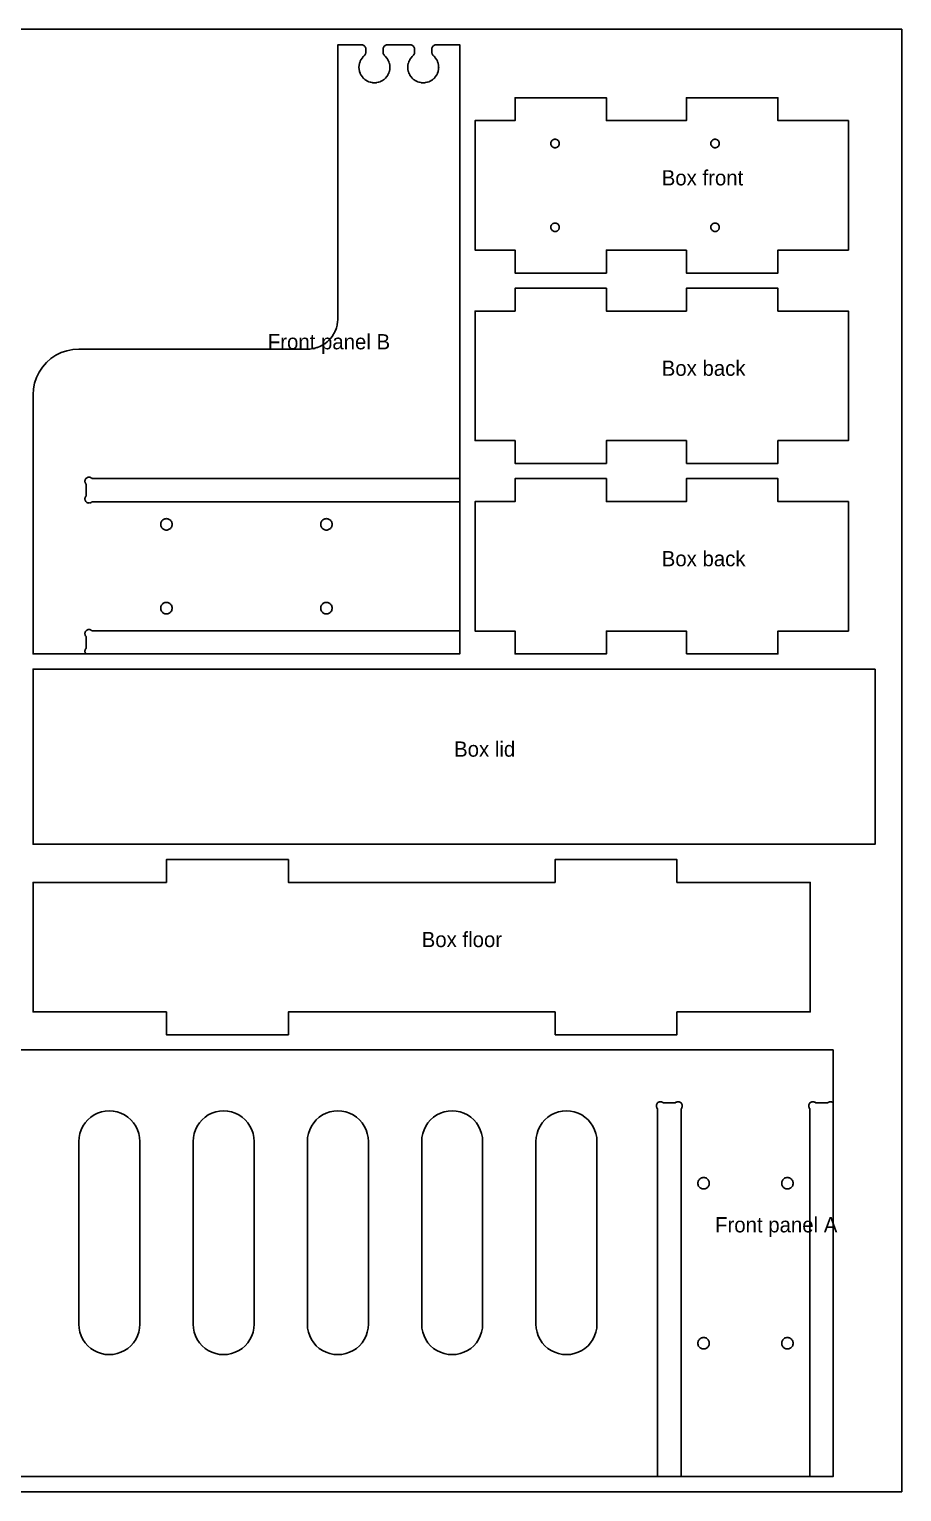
# Model space of a CAD drawing. Header units: inches. Extents: x 0 to 48, y 0 to 48.
# Drawn here: x 19.37 to 48, y 0 to 48 of the extents above; entities that cross this region are included whole.
import ezdxf

# ---------------------------------------------------------------- set-up
doc = ezdxf.new("R2010")
doc.units = ezdxf.units.IN
doc.header["$MEASUREMENT"] = 0
for name, color, linetype in [('CUT_INSIDE', 5, 'Continuous'), ('CUT_OUTSIDE', 1, 'Continuous'), ('LABEL', 3, 'Continuous'), ('POCKET_0.375', 4, 'Continuous'), ('POCKET_0.500', 4, 'Continuous'), ('SHEET', 8, 'Continuous')]:
    doc.layers.add(name, color=color, linetype=linetype)

msp = doc.modelspace()

# ---------------------------------------------------------------- linework, layer by layer
at = {"layer": 'CUT_INSIDE'}
for points in [[(36.643, 44.389), (36.661, 44.385), (36.679, 44.379), (36.695, 44.371), (36.71, 44.361), (36.724, 44.349), (36.736, 44.335), (36.746, 44.32), (36.754, 44.304), (36.76, 44.286), (36.764, 44.268), (36.765, 44.25), (36.764, 44.232), (36.76, 44.214), (36.754, 44.196), (36.746, 44.18), (36.736, 44.165), (36.724, 44.151), (36.71, 44.139), (36.695, 44.129), (36.679, 44.121), (36.661, 44.115), (36.643, 44.111), (36.625, 44.11), (36.607, 44.111), (36.589, 44.115), (36.571, 44.121), (36.555, 44.129), (36.54, 44.139), (36.526, 44.151), (36.514, 44.165), (36.504, 44.18), (36.496, 44.196), (36.49, 44.214), (36.486, 44.232), (36.485, 44.25), (36.486, 44.268), (36.49, 44.286), (36.496, 44.304), (36.504, 44.32), (36.514, 44.335), (36.526, 44.349), (36.54, 44.361), (36.555, 44.371), (36.571, 44.379), (36.589, 44.385), (36.607, 44.389), (36.625, 44.39)], [(41.893, 44.389), (41.911, 44.385), (41.929, 44.379), (41.945, 44.371), (41.96, 44.361), (41.974, 44.349), (41.986, 44.335), (41.996, 44.32), (42.004, 44.304), (42.01, 44.286), (42.014, 44.268), (42.015, 44.25), (42.014, 44.232), (42.01, 44.214), (42.004, 44.196), (41.996, 44.18), (41.986, 44.165), (41.974, 44.151), (41.96, 44.139), (41.945, 44.129), (41.929, 44.121), (41.911, 44.115), (41.893, 44.111), (41.875, 44.11), (41.857, 44.111), (41.839, 44.115), (41.821, 44.121), (41.805, 44.129), (41.79, 44.139), (41.776, 44.151), (41.764, 44.165), (41.754, 44.18), (41.746, 44.196), (41.74, 44.214), (41.736, 44.232), (41.735, 44.25), (41.736, 44.268), (41.74, 44.286), (41.746, 44.304), (41.754, 44.32), (41.764, 44.335), (41.776, 44.349), (41.79, 44.361), (41.805, 44.371), (41.821, 44.379), (41.839, 44.385), (41.857, 44.389), (41.875, 44.39)], [(36.643, 41.639), (36.661, 41.635), (36.679, 41.629), (36.695, 41.621), (36.71, 41.611), (36.724, 41.599), (36.736, 41.585), (36.746, 41.57), (36.754, 41.554), (36.76, 41.536), (36.764, 41.518), (36.765, 41.5), (36.764, 41.482), (36.76, 41.464), (36.754, 41.446), (36.746, 41.43), (36.736, 41.415), (36.724, 41.401), (36.71, 41.389), (36.695, 41.379), (36.679, 41.371), (36.661, 41.365), (36.643, 41.361), (36.625, 41.36), (36.607, 41.361), (36.589, 41.365), (36.571, 41.371), (36.555, 41.379), (36.54, 41.389), (36.526, 41.401), (36.514, 41.415), (36.504, 41.43), (36.496, 41.446), (36.49, 41.464), (36.486, 41.482), (36.485, 41.5), (36.486, 41.518), (36.49, 41.536), (36.496, 41.554), (36.504, 41.57), (36.514, 41.585), (36.526, 41.599), (36.54, 41.611), (36.555, 41.621), (36.571, 41.629), (36.589, 41.635), (36.607, 41.639), (36.625, 41.64)], [(41.893, 41.639), (41.911, 41.635), (41.929, 41.629), (41.945, 41.621), (41.96, 41.611), (41.974, 41.599), (41.986, 41.585), (41.996, 41.57), (42.004, 41.554), (42.01, 41.536), (42.014, 41.518), (42.015, 41.5), (42.014, 41.482), (42.01, 41.464), (42.004, 41.446), (41.996, 41.43), (41.986, 41.415), (41.974, 41.401), (41.96, 41.389), (41.945, 41.379), (41.929, 41.371), (41.911, 41.365), (41.893, 41.361), (41.875, 41.36), (41.857, 41.361), (41.839, 41.365), (41.821, 41.371), (41.805, 41.379), (41.79, 41.389), (41.776, 41.401), (41.764, 41.415), (41.754, 41.43), (41.746, 41.446), (41.74, 41.464), (41.736, 41.482), (41.735, 41.5), (41.736, 41.518), (41.74, 41.536), (41.746, 41.554), (41.754, 41.57), (41.764, 41.585), (41.776, 41.599), (41.79, 41.611), (41.805, 41.621), (41.821, 41.629), (41.839, 41.635), (41.857, 41.639), (41.875, 41.64)], [(22.966, 5.241), (22.924, 5.117), (22.866, 5), (22.793, 4.891), (22.707, 4.793), (22.608, 4.707), (22.5, 4.634), (22.382, 4.576), (22.258, 4.534), (22.13, 4.509), (22, 4.5), (21.869, 4.509), (21.741, 4.534), (21.617, 4.576), (21.5, 4.634), (21.391, 4.707), (21.293, 4.793), (21.206, 4.891), (21.134, 5), (21.076, 5.117), (21.034, 5.241), (21.008, 5.369), (21, 5.5), (21, 11.5), (21.008, 11.631), (21.034, 11.759), (21.076, 11.883), (21.134, 12), (21.206, 12.109), (21.293, 12.207), (21.391, 12.293), (21.5, 12.366), (21.617, 12.424), (21.741, 12.466), (21.869, 12.491), (22, 12.5), (22.13, 12.491), (22.258, 12.466), (22.382, 12.424), (22.5, 12.366), (22.608, 12.293), (22.707, 12.207), (22.793, 12.109), (22.866, 12), (22.924, 11.883), (22.966, 11.759), (22.991, 11.631), (23, 11.5), (23, 5.5), (22.991, 5.369)], [(26.716, 5.241), (26.674, 5.117), (26.616, 5), (26.543, 4.891), (26.457, 4.793), (26.358, 4.707), (26.25, 4.634), (26.132, 4.576), (26.008, 4.534), (25.88, 4.509), (25.75, 4.5), (25.619, 4.509), (25.491, 4.534), (25.367, 4.576), (25.25, 4.634), (25.141, 4.707), (25.043, 4.793), (24.956, 4.891), (24.884, 5), (24.826, 5.117), (24.784, 5.241), (24.758, 5.369), (24.75, 5.5), (24.75, 11.5), (24.758, 11.631), (24.784, 11.759), (24.826, 11.883), (24.884, 12), (24.956, 12.109), (25.043, 12.207), (25.141, 12.293), (25.25, 12.366), (25.367, 12.424), (25.491, 12.466), (25.619, 12.491), (25.75, 12.5), (25.88, 12.491), (26.008, 12.466), (26.132, 12.424), (26.25, 12.366), (26.358, 12.293), (26.457, 12.207), (26.543, 12.109), (26.616, 12), (26.674, 11.883), (26.716, 11.759), (26.741, 11.631), (26.75, 11.5), (26.75, 5.5), (26.741, 5.369)], [(30.466, 5.241), (30.424, 5.117), (30.366, 5), (30.293, 4.891), (30.207, 4.793), (30.108, 4.707), (30, 4.634), (29.882, 4.576), (29.758, 4.534), (29.63, 4.509), (29.5, 4.5), (29.369, 4.509), (29.241, 4.534), (29.117, 4.576), (29, 4.634), (28.891, 4.707), (28.793, 4.793), (28.706, 4.891), (28.634, 5), (28.576, 5.117), (28.534, 5.241), (28.508, 5.369), (28.5, 5.5), (28.5, 11.5), (28.508, 11.631), (28.534, 11.759), (28.576, 11.883), (28.634, 12), (28.706, 12.109), (28.793, 12.207), (28.891, 12.293), (29, 12.366), (29.117, 12.424), (29.241, 12.466), (29.369, 12.491), (29.5, 12.5), (29.63, 12.491), (29.758, 12.466), (29.882, 12.424), (30, 12.366), (30.108, 12.293), (30.207, 12.207), (30.293, 12.109), (30.366, 12), (30.424, 11.883), (30.466, 11.759), (30.491, 11.631), (30.5, 11.5), (30.5, 5.5), (30.491, 5.369)], [(34.216, 5.241), (34.174, 5.117), (34.116, 5), (34.043, 4.891), (33.957, 4.793), (33.858, 4.707), (33.75, 4.634), (33.632, 4.576), (33.508, 4.534), (33.38, 4.509), (33.25, 4.5), (33.119, 4.509), (32.991, 4.534), (32.867, 4.576), (32.75, 4.634), (32.641, 4.707), (32.543, 4.793), (32.456, 4.891), (32.384, 5), (32.326, 5.117), (32.284, 5.241), (32.258, 5.369), (32.25, 5.5), (32.25, 11.5), (32.258, 11.631), (32.284, 11.759), (32.326, 11.883), (32.384, 12), (32.456, 12.109), (32.543, 12.207), (32.641, 12.293), (32.75, 12.366), (32.867, 12.424), (32.991, 12.466), (33.119, 12.491), (33.25, 12.5), (33.38, 12.491), (33.508, 12.466), (33.632, 12.424), (33.75, 12.366), (33.858, 12.293), (33.957, 12.207), (34.043, 12.109), (34.116, 12), (34.174, 11.883), (34.216, 11.759), (34.241, 11.631), (34.25, 11.5), (34.25, 5.5), (34.241, 5.369)], [(37.966, 5.241), (37.924, 5.117), (37.866, 5), (37.793, 4.891), (37.707, 4.793), (37.608, 4.707), (37.5, 4.634), (37.382, 4.576), (37.258, 4.534), (37.13, 4.509), (37, 4.5), (36.869, 4.509), (36.741, 4.534), (36.617, 4.576), (36.5, 4.634), (36.391, 4.707), (36.293, 4.793), (36.206, 4.891), (36.134, 5), (36.076, 5.117), (36.034, 5.241), (36.008, 5.369), (36, 5.5), (36, 11.5), (36.008, 11.631), (36.034, 11.759), (36.076, 11.883), (36.134, 12), (36.206, 12.109), (36.293, 12.207), (36.391, 12.293), (36.5, 12.366), (36.617, 12.424), (36.741, 12.466), (36.869, 12.491), (37, 12.5), (37.13, 12.491), (37.258, 12.466), (37.382, 12.424), (37.5, 12.366), (37.608, 12.293), (37.707, 12.207), (37.793, 12.109), (37.866, 12), (37.924, 11.883), (37.966, 11.759), (37.991, 11.631), (38, 11.5), (38, 5.5), (37.991, 5.369)]]:
    msp.add_lwpolyline(points, close=True, dxfattribs=at)
at = {"layer": 'CUT_OUTSIDE'}
for points in [[(29.491, 38.369), (29.49, 38.362), (29.49, 38.383), (29.482, 38.321), (29.476, 38.289), (29.45, 38.195), (29.44, 38.164), (29.402, 38.073), (29.388, 38.044), (29.339, 37.959), (29.321, 37.932), (29.261, 37.854), (29.239, 37.83), (29.17, 37.761), (29.146, 37.739), (29.068, 37.679), (29.041, 37.661), (28.956, 37.612), (28.927, 37.598), (28.836, 37.56), (28.805, 37.55), (28.711, 37.524), (28.679, 37.518), (28.582, 37.505), (28.524, 37.502), (28.475, 37.5), (21, 37.5), (20.804, 37.487), (20.612, 37.449), (20.426, 37.386), (20.25, 37.299), (20.087, 37.19), (19.939, 37.061), (19.81, 36.913), (19.701, 36.75), (19.614, 36.574), (19.551, 36.388), (19.513, 36.196), (19.5, 36), (19.5, 33.5), (19.5, 27.5), (33.5, 27.5), (33.5, 47.492), (33.495, 47.492), (33.495, 47.492), (32.73, 47.492), (32.711, 47.491), (32.692, 47.487), (32.674, 47.481), (32.657, 47.472), (32.641, 47.462), (32.626, 47.449), (32.613, 47.434), (32.603, 47.418), (32.594, 47.401), (32.588, 47.383), (32.584, 47.364), (32.583, 47.345), (32.583, 47.247), (32.583, 47.238), (32.584, 47.234), (32.586, 47.216), (32.59, 47.199), (32.596, 47.182), (32.605, 47.166), (32.615, 47.151), (32.627, 47.138), (32.631, 47.135), (32.637, 47.129), (32.653, 47.115), (32.653, 47.115), (32.655, 47.113), (32.655, 47.113), (32.655, 47.112), (32.656, 47.112), (32.657, 47.111), (32.657, 47.111), (32.661, 47.107), (32.661, 47.107), (32.662, 47.106), (32.662, 47.105), (32.663, 47.105), (32.663, 47.105), (32.665, 47.103), (32.665, 47.103), (32.697, 47.066), (32.698, 47.066), (32.699, 47.064), (32.699, 47.064), (32.7, 47.063), (32.7, 47.063), (32.701, 47.061), (32.701, 47.061), (32.704, 47.057), (32.704, 47.057), (32.706, 47.055), (32.706, 47.055), (32.706, 47.054), (32.706, 47.054), (32.708, 47.052), (32.708, 47.052), (32.735, 47.011), (32.735, 47.011), (32.737, 47.009), (32.737, 47.009), (32.737, 47.008), (32.737, 47.008), (32.739, 47.006), (32.739, 47.006), (32.741, 47.002), (32.741, 47.002), (32.742, 47), (32.742, 47), (32.742, 46.999), (32.742, 46.999), (32.744, 46.996), (32.744, 46.996), (32.766, 46.952), (32.766, 46.952), (32.767, 46.95), (32.767, 46.95), (32.767, 46.949), (32.767, 46.949), (32.768, 46.946), (32.768, 46.946), (32.77, 46.942), (32.77, 46.942), (32.771, 46.94), (32.771, 46.94), (32.771, 46.939), (32.771, 46.939), (32.772, 46.936), (32.772, 46.936), (32.788, 46.89), (32.788, 46.889), (32.789, 46.887), (32.789, 46.887), (32.789, 46.886), (32.789, 46.886), (32.79, 46.884), (32.79, 46.883), (32.791, 46.879), (32.791, 46.879), (32.792, 46.877), (32.792, 46.877), (32.792, 46.876), (32.792, 46.876), (32.792, 46.873), (32.792, 46.873), (32.802, 46.825), (32.802, 46.825), (32.802, 46.822), (32.803, 46.822), (32.803, 46.821), (32.803, 46.821), (32.803, 46.819), (32.803, 46.818), (32.804, 46.814), (32.804, 46.814), (32.804, 46.811), (32.804, 46.811), (32.804, 46.811), (32.804, 46.81), (32.804, 46.808), (32.804, 46.808), (32.807, 46.758), (32.807, 46.758), (32.808, 46.756), (32.808, 46.756), (32.808, 46.755), (32.808, 46.755), (32.808, 46.752), (32.808, 46.752), (32.808, 46.748), (32.808, 46.748), (32.808, 46.745), (32.808, 46.745), (32.808, 46.744), (32.808, 46.744), (32.807, 46.742), (32.807, 46.742), (32.804, 46.692), (32.804, 46.692), (32.804, 46.69), (32.804, 46.689), (32.804, 46.689), (32.804, 46.689), (32.804, 46.686), (32.804, 46.686), (32.803, 46.682), (32.803, 46.681), (32.803, 46.679), (32.803, 46.679), (32.803, 46.678), (32.802, 46.678), (32.802, 46.675), (32.802, 46.675), (32.792, 46.627), (32.792, 46.627), (32.792, 46.624), (32.792, 46.624), (32.792, 46.623), (32.792, 46.623), (32.791, 46.621), (32.791, 46.621), (32.79, 46.617), (32.79, 46.616), (32.789, 46.614), (32.789, 46.614), (32.789, 46.613), (32.789, 46.613), (32.788, 46.611), (32.788, 46.61), (32.772, 46.564), (32.772, 46.564), (32.771, 46.561), (32.771, 46.561), (32.771, 46.56), (32.771, 46.56), (32.77, 46.558), (32.77, 46.558), (32.768, 46.554), (32.768, 46.554), (32.767, 46.551), (32.767, 46.551), (32.767, 46.55), (32.767, 46.55), (32.766, 46.548), (32.766, 46.548), (32.744, 46.504), (32.744, 46.504), (32.742, 46.501), (32.742, 46.501), (32.742, 46.5), (32.742, 46.5), (32.741, 46.498), (32.741, 46.498), (32.739, 46.494), (32.739, 46.494), (32.737, 46.492), (32.737, 46.492), (32.737, 46.491), (32.737, 46.491), (32.735, 46.489), (32.735, 46.489), (32.708, 46.448), (32.708, 46.448), (32.706, 46.446), (32.706, 46.446), (32.706, 46.445), (32.706, 46.445), (32.704, 46.443), (32.704, 46.443), (32.701, 46.439), (32.701, 46.439), (32.7, 46.437), (32.7, 46.437), (32.699, 46.436), (32.699, 46.436), (32.698, 46.434), (32.697, 46.434), (32.665, 46.397), (32.665, 46.397), (32.663, 46.395), (32.663, 46.395), (32.662, 46.395), (32.662, 46.394), (32.661, 46.393), (32.661, 46.393), (32.657, 46.389), (32.657, 46.389), (32.656, 46.388), (32.655, 46.388), (32.655, 46.387), (32.655, 46.387), (32.653, 46.385), (32.653, 46.385), (32.616, 46.353), (32.616, 46.352), (32.614, 46.351), (32.614, 46.351), (32.613, 46.35), (32.613, 46.35), (32.611, 46.349), (32.611, 46.349), (32.607, 46.346), (32.607, 46.346), (32.605, 46.344), (32.605, 46.344), (32.604, 46.344), (32.604, 46.344), (32.602, 46.342), (32.602, 46.342), (32.561, 46.315), (32.561, 46.315), (32.559, 46.313), (32.559, 46.313), (32.558, 46.313), (32.558, 46.313), (32.556, 46.311), (32.556, 46.311), (32.552, 46.309), (32.552, 46.309), (32.55, 46.308), (32.55, 46.308), (32.549, 46.308), (32.549, 46.308), (32.546, 46.306), (32.546, 46.306), (32.502, 46.284), (32.502, 46.284), (32.5, 46.283), (32.5, 46.283), (32.499, 46.283), (32.499, 46.283), (32.496, 46.282), (32.496, 46.282), (32.492, 46.28), (32.492, 46.28), (32.49, 46.279), (32.49, 46.279), (32.489, 46.279), (32.489, 46.279), (32.486, 46.278), (32.486, 46.278), (32.44, 46.262), (32.439, 46.262), (32.437, 46.261), (32.437, 46.261), (32.436, 46.261), (32.436, 46.261), (32.434, 46.26), (32.433, 46.26), (32.429, 46.259), (32.429, 46.259), (32.427, 46.258), (32.427, 46.258), (32.426, 46.258), (32.426, 46.258), (32.423, 46.258), (32.423, 46.258), (32.375, 46.248), (32.375, 46.248), (32.372, 46.248), (32.372, 46.247), (32.371, 46.247), (32.371, 46.247), (32.369, 46.247), (32.368, 46.247), (32.364, 46.246), (32.364, 46.246), (32.361, 46.246), (32.361, 46.246), (32.361, 46.246), (32.36, 46.246), (32.358, 46.246), (32.358, 46.246), (32.308, 46.243), (32.308, 46.243), (32.306, 46.242), (32.306, 46.242), (32.305, 46.242), (32.305, 46.242), (32.302, 46.242), (32.302, 46.242), (32.298, 46.242), (32.298, 46.242), (32.295, 46.242), (32.295, 46.242), (32.294, 46.242), (32.294, 46.242), (32.292, 46.243), (32.292, 46.243), (32.242, 46.246), (32.242, 46.246), (32.24, 46.246), (32.239, 46.246), (32.239, 46.246), (32.239, 46.246), (32.236, 46.246), (32.236, 46.246), (32.232, 46.247), (32.231, 46.247), (32.229, 46.247), (32.229, 46.247), (32.228, 46.247), (32.228, 46.248), (32.225, 46.248), (32.225, 46.248), (32.177, 46.258), (32.177, 46.258), (32.174, 46.258), (32.174, 46.258), (32.173, 46.258), (32.173, 46.258), (32.171, 46.259), (32.171, 46.259), (32.167, 46.26), (32.166, 46.26), (32.164, 46.261), (32.164, 46.261), (32.163, 46.261), (32.163, 46.261), (32.161, 46.262), (32.16, 46.262), (32.114, 46.278), (32.114, 46.278), (32.111, 46.279), (32.111, 46.279), (32.11, 46.279), (32.11, 46.279), (32.108, 46.28), (32.108, 46.28), (32.104, 46.282), (32.104, 46.282), (32.101, 46.283), (32.101, 46.283), (32.1, 46.283), (32.1, 46.283), (32.098, 46.284), (32.098, 46.284), (32.054, 46.306), (32.054, 46.306), (32.051, 46.308), (32.051, 46.308), (32.05, 46.308), (32.05, 46.308), (32.048, 46.309), (32.048, 46.309), (32.044, 46.311), (32.044, 46.311), (32.042, 46.313), (32.042, 46.313), (32.041, 46.313), (32.041, 46.313), (32.039, 46.315), (32.039, 46.315), (31.998, 46.342), (31.998, 46.342), (31.996, 46.344), (31.996, 46.344), (31.995, 46.344), (31.995, 46.344), (31.993, 46.346), (31.993, 46.346), (31.989, 46.349), (31.989, 46.349), (31.987, 46.35), (31.987, 46.35), (31.986, 46.351), (31.986, 46.351), (31.984, 46.352), (31.984, 46.353), (31.947, 46.385), (31.947, 46.385), (31.945, 46.387), (31.945, 46.387), (31.945, 46.388), (31.944, 46.388), (31.943, 46.389), (31.943, 46.389), (31.939, 46.393), (31.939, 46.393), (31.938, 46.394), (31.938, 46.395), (31.937, 46.395), (31.937, 46.395), (31.935, 46.397), (31.935, 46.397), (31.903, 46.434), (31.902, 46.434), (31.901, 46.436), (31.901, 46.436), (31.9, 46.437), (31.9, 46.437), (31.899, 46.439), (31.899, 46.439), (31.896, 46.443), (31.896, 46.443), (31.894, 46.445), (31.894, 46.445), (31.894, 46.446), (31.894, 46.446), (31.892, 46.448), (31.892, 46.448), (31.865, 46.489), (31.865, 46.489), (31.863, 46.491), (31.863, 46.491), (31.863, 46.492), (31.863, 46.492), (31.861, 46.494), (31.861, 46.494), (31.859, 46.498), (31.859, 46.498), (31.858, 46.5), (31.858, 46.5), (31.858, 46.501), (31.858, 46.501), (31.856, 46.504), (31.856, 46.504), (31.834, 46.548), (31.834, 46.548), (31.833, 46.55), (31.833, 46.55), (31.833, 46.551), (31.833, 46.551), (31.832, 46.554), (31.832, 46.554), (31.83, 46.558), (31.83, 46.558), (31.829, 46.56), (31.829, 46.56), (31.829, 46.561), (31.829, 46.561), (31.828, 46.564), (31.828, 46.564), (31.812, 46.61), (31.812, 46.611), (31.811, 46.613), (31.811, 46.613), (31.811, 46.614), (31.811, 46.614), (31.81, 46.616), (31.81, 46.617), (31.809, 46.621), (31.809, 46.621), (31.808, 46.623), (31.808, 46.623), (31.808, 46.624), (31.808, 46.624), (31.808, 46.627), (31.808, 46.627), (31.798, 46.675), (31.798, 46.675), (31.798, 46.678), (31.797, 46.678), (31.797, 46.679), (31.797, 46.679), (31.797, 46.681), (31.797, 46.682), (31.796, 46.686), (31.796, 46.686), (31.796, 46.689), (31.796, 46.689), (31.796, 46.689), (31.796, 46.69), (31.796, 46.692), (31.796, 46.692), (31.793, 46.742), (31.793, 46.742), (31.792, 46.744), (31.792, 46.744), (31.792, 46.745), (31.792, 46.745), (31.792, 46.748), (31.792, 46.748), (31.792, 46.752), (31.792, 46.752), (31.792, 46.755), (31.792, 46.755), (31.792, 46.756), (31.792, 46.756), (31.793, 46.758), (31.793, 46.758), (31.796, 46.808), (31.796, 46.808), (31.796, 46.81), (31.796, 46.811), (31.796, 46.811), (31.796, 46.811), (31.796, 46.814), (31.796, 46.814), (31.797, 46.818), (31.797, 46.819), (31.797, 46.821), (31.797, 46.821), (31.797, 46.822), (31.798, 46.822), (31.798, 46.825), (31.798, 46.825), (31.808, 46.873), (31.808, 46.873), (31.808, 46.876), (31.808, 46.876), (31.808, 46.877), (31.808, 46.877), (31.809, 46.879), (31.809, 46.879), (31.81, 46.883), (31.81, 46.884), (31.811, 46.886), (31.811, 46.886), (31.811, 46.887), (31.811, 46.887), (31.812, 46.889), (31.812, 46.89), (31.828, 46.936), (31.828, 46.936), (31.829, 46.939), (31.829, 46.939), (31.829, 46.94), (31.829, 46.94), (31.83, 46.942), (31.83, 46.942), (31.832, 46.946), (31.832, 46.946), (31.833, 46.949), (31.833, 46.949), (31.833, 46.95), (31.833, 46.95), (31.834, 46.952), (31.834, 46.952), (31.856, 46.996), (31.856, 46.996), (31.858, 46.999), (31.858, 46.999), (31.858, 47), (31.858, 47), (31.859, 47.002), (31.859, 47.002), (31.861, 47.006), (31.861, 47.006), (31.863, 47.008), (31.863, 47.008), (31.863, 47.009), (31.863, 47.009), (31.865, 47.011), (31.865, 47.011), (31.892, 47.052), (31.892, 47.052), (31.894, 47.054), (31.894, 47.054), (31.894, 47.055), (31.894, 47.055), (31.896, 47.057), (31.896, 47.057), (31.899, 47.061), (31.899, 47.061), (31.9, 47.063), (31.9, 47.063), (31.901, 47.064), (31.901, 47.064), (31.902, 47.066), (31.903, 47.066), (31.935, 47.103), (31.935, 47.103), (31.937, 47.105), (31.937, 47.105), (31.938, 47.105), (31.938, 47.106), (31.939, 47.107), (31.939, 47.107), (31.943, 47.111), (31.943, 47.111), (31.944, 47.112), (31.945, 47.112), (31.945, 47.113), (31.945, 47.113), (31.947, 47.115), (31.947, 47.115), (31.964, 47.13), (31.97, 47.136), (31.973, 47.138), (31.985, 47.152), (31.995, 47.166), (32.004, 47.182), (32.01, 47.199), (32.014, 47.216), (32.016, 47.234), (32.017, 47.238), (32.017, 47.248), (32.017, 47.345), (32.016, 47.364), (32.012, 47.383), (32.006, 47.401), (31.997, 47.418), (31.987, 47.434), (31.974, 47.449), (31.959, 47.462), (31.943, 47.472), (31.926, 47.481), (31.908, 47.487), (31.889, 47.491), (31.87, 47.492), (31.13, 47.492), (31.111, 47.491), (31.092, 47.487), (31.074, 47.481), (31.057, 47.472), (31.041, 47.462), (31.026, 47.449), (31.013, 47.434), (31.003, 47.418), (30.994, 47.401), (30.988, 47.383), (30.984, 47.364), (30.983, 47.345), (30.983, 47.247), (30.983, 47.238), (30.984, 47.234), (30.986, 47.216), (30.99, 47.199), (30.996, 47.182), (31.005, 47.166), (31.015, 47.151), (31.027, 47.138), (31.031, 47.135), (31.037, 47.129), (31.053, 47.115), (31.053, 47.115), (31.055, 47.113), (31.055, 47.113), (31.055, 47.112), (31.056, 47.112), (31.057, 47.111), (31.057, 47.111), (31.061, 47.107), (31.061, 47.107), (31.062, 47.106), (31.062, 47.105), (31.063, 47.105), (31.063, 47.105), (31.065, 47.103), (31.065, 47.103), (31.097, 47.066), (31.098, 47.066), (31.099, 47.064), (31.099, 47.064), (31.1, 47.063), (31.1, 47.063), (31.101, 47.061), (31.101, 47.061), (31.104, 47.057), (31.104, 47.057), (31.106, 47.055), (31.106, 47.055), (31.106, 47.054), (31.106, 47.054), (31.108, 47.052), (31.108, 47.052), (31.135, 47.011), (31.135, 47.011), (31.137, 47.009), (31.137, 47.009), (31.137, 47.008), (31.137, 47.008), (31.139, 47.006), (31.139, 47.006), (31.141, 47.002), (31.141, 47.002), (31.142, 47), (31.142, 47), (31.142, 46.999), (31.142, 46.999), (31.144, 46.996), (31.144, 46.996), (31.166, 46.952), (31.166, 46.952), (31.167, 46.95), (31.167, 46.95), (31.167, 46.949), (31.167, 46.949), (31.168, 46.946), (31.168, 46.946), (31.17, 46.942), (31.17, 46.942), (31.171, 46.94), (31.171, 46.94), (31.171, 46.939), (31.171, 46.939), (31.172, 46.936), (31.172, 46.936), (31.188, 46.89), (31.188, 46.889), (31.189, 46.887), (31.189, 46.887), (31.189, 46.886), (31.189, 46.886), (31.19, 46.884), (31.19, 46.883), (31.191, 46.879), (31.191, 46.879), (31.192, 46.877), (31.192, 46.877), (31.192, 46.876), (31.192, 46.876), (31.192, 46.873), (31.192, 46.873), (31.202, 46.825), (31.202, 46.825), (31.202, 46.822), (31.203, 46.822), (31.203, 46.821), (31.203, 46.821), (31.203, 46.819), (31.203, 46.818), (31.204, 46.814), (31.204, 46.814), (31.204, 46.811), (31.204, 46.811), (31.204, 46.811), (31.204, 46.81), (31.204, 46.808), (31.204, 46.808), (31.207, 46.758), (31.207, 46.758), (31.208, 46.756), (31.208, 46.756), (31.208, 46.755), (31.208, 46.755), (31.208, 46.752), (31.208, 46.752), (31.208, 46.748), (31.208, 46.748), (31.208, 46.745), (31.208, 46.745), (31.208, 46.744), (31.208, 46.744), (31.207, 46.742), (31.207, 46.742), (31.204, 46.692), (31.204, 46.692), (31.204, 46.69), (31.204, 46.689), (31.204, 46.689), (31.204, 46.689), (31.204, 46.686), (31.204, 46.686), (31.203, 46.682), (31.203, 46.681), (31.203, 46.679), (31.203, 46.679), (31.203, 46.678), (31.202, 46.678), (31.202, 46.675), (31.202, 46.675), (31.192, 46.627), (31.192, 46.627), (31.192, 46.624), (31.192, 46.624), (31.192, 46.623), (31.192, 46.623), (31.191, 46.621), (31.191, 46.621), (31.19, 46.617), (31.19, 46.616), (31.189, 46.614), (31.189, 46.614), (31.189, 46.613), (31.189, 46.613), (31.188, 46.611), (31.188, 46.61), (31.172, 46.564), (31.172, 46.564), (31.171, 46.561), (31.171, 46.561), (31.171, 46.56), (31.171, 46.56), (31.17, 46.558), (31.17, 46.558), (31.168, 46.554), (31.168, 46.554), (31.167, 46.551), (31.167, 46.551), (31.167, 46.55), (31.167, 46.55), (31.166, 46.548), (31.166, 46.548), (31.144, 46.504), (31.144, 46.504), (31.142, 46.501), (31.142, 46.501), (31.142, 46.5), (31.142, 46.5), (31.141, 46.498), (31.141, 46.498), (31.139, 46.494), (31.139, 46.494), (31.137, 46.492), (31.137, 46.492), (31.137, 46.491), (31.137, 46.491), (31.135, 46.489), (31.135, 46.489), (31.108, 46.448), (31.108, 46.448), (31.106, 46.446), (31.106, 46.446), (31.106, 46.445), (31.106, 46.445), (31.104, 46.443), (31.104, 46.443), (31.101, 46.439), (31.101, 46.439), (31.1, 46.437), (31.1, 46.437), (31.099, 46.436), (31.099, 46.436), (31.098, 46.434), (31.097, 46.434), (31.065, 46.397), (31.065, 46.397), (31.063, 46.395), (31.063, 46.395), (31.062, 46.395), (31.062, 46.394), (31.061, 46.393), (31.061, 46.393), (31.057, 46.389), (31.057, 46.389), (31.056, 46.388), (31.055, 46.388), (31.055, 46.387), (31.055, 46.387), (31.053, 46.385), (31.053, 46.385), (31.016, 46.353), (31.016, 46.352), (31.014, 46.351), (31.014, 46.351), (31.013, 46.35), (31.013, 46.35), (31.011, 46.349), (31.011, 46.349), (31.007, 46.346), (31.007, 46.346), (31.005, 46.344), (31.005, 46.344), (31.004, 46.344), (31.004, 46.344), (31.002, 46.342), (31.002, 46.342), (30.961, 46.315), (30.961, 46.315), (30.959, 46.313), (30.959, 46.313), (30.958, 46.313), (30.958, 46.313), (30.956, 46.311), (30.956, 46.311), (30.952, 46.309), (30.952, 46.309), (30.95, 46.308), (30.95, 46.308), (30.949, 46.308), (30.949, 46.308), (30.946, 46.306), (30.946, 46.306), (30.902, 46.284), (30.902, 46.284), (30.9, 46.283), (30.9, 46.283), (30.899, 46.283), (30.899, 46.283), (30.896, 46.282), (30.896, 46.282), (30.892, 46.28), (30.892, 46.28), (30.89, 46.279), (30.89, 46.279), (30.889, 46.279), (30.889, 46.279), (30.886, 46.278), (30.886, 46.278), (30.84, 46.262), (30.839, 46.262), (30.837, 46.261), (30.837, 46.261), (30.836, 46.261), (30.836, 46.261), (30.834, 46.26), (30.833, 46.26), (30.829, 46.259), (30.829, 46.259), (30.827, 46.258), (30.827, 46.258), (30.826, 46.258), (30.826, 46.258), (30.823, 46.258), (30.823, 46.258), (30.775, 46.248), (30.775, 46.248), (30.772, 46.248), (30.772, 46.247), (30.771, 46.247), (30.771, 46.247), (30.769, 46.247), (30.768, 46.247), (30.764, 46.246), (30.764, 46.246), (30.761, 46.246), (30.761, 46.246), (30.761, 46.246), (30.76, 46.246), (30.758, 46.246), (30.758, 46.246), (30.708, 46.243), (30.708, 46.243), (30.706, 46.242), (30.706, 46.242), (30.705, 46.242), (30.705, 46.242), (30.702, 46.242), (30.702, 46.242), (30.698, 46.242), (30.698, 46.242), (30.695, 46.242), (30.695, 46.242), (30.694, 46.242), (30.694, 46.242), (30.692, 46.243), (30.692, 46.243), (30.642, 46.246), (30.642, 46.246), (30.64, 46.246), (30.639, 46.246), (30.639, 46.246), (30.639, 46.246), (30.636, 46.246), (30.636, 46.246), (30.632, 46.247), (30.631, 46.247), (30.629, 46.247), (30.629, 46.247), (30.628, 46.247), (30.628, 46.248), (30.625, 46.248), (30.625, 46.248), (30.577, 46.258), (30.577, 46.258), (30.574, 46.258), (30.574, 46.258), (30.573, 46.258), (30.573, 46.258), (30.571, 46.259), (30.571, 46.259), (30.567, 46.26), (30.566, 46.26), (30.564, 46.261), (30.564, 46.261), (30.563, 46.261), (30.563, 46.261), (30.561, 46.262), (30.56, 46.262), (30.514, 46.278), (30.514, 46.278), (30.511, 46.279), (30.511, 46.279), (30.51, 46.279), (30.51, 46.279), (30.508, 46.28), (30.508, 46.28), (30.504, 46.282), (30.504, 46.282), (30.501, 46.283), (30.501, 46.283), (30.5, 46.283), (30.5, 46.283), (30.498, 46.284), (30.498, 46.284), (30.454, 46.306), (30.454, 46.306), (30.451, 46.308), (30.451, 46.308), (30.45, 46.308), (30.45, 46.308), (30.448, 46.309), (30.448, 46.309), (30.444, 46.311), (30.444, 46.311), (30.442, 46.313), (30.442, 46.313), (30.441, 46.313), (30.441, 46.313), (30.439, 46.315), (30.439, 46.315), (30.398, 46.342), (30.398, 46.342), (30.396, 46.344), (30.396, 46.344), (30.395, 46.344), (30.395, 46.344), (30.393, 46.346), (30.393, 46.346), (30.389, 46.349), (30.389, 46.349), (30.387, 46.35), (30.387, 46.35), (30.386, 46.351), (30.386, 46.351), (30.384, 46.352), (30.384, 46.353), (30.347, 46.385), (30.347, 46.385), (30.345, 46.387), (30.345, 46.387), (30.345, 46.388), (30.344, 46.388), (30.343, 46.389), (30.343, 46.389), (30.339, 46.393), (30.339, 46.393), (30.338, 46.394), (30.338, 46.395), (30.337, 46.395), (30.337, 46.395), (30.335, 46.397), (30.335, 46.397), (30.303, 46.434), (30.302, 46.434), (30.301, 46.436), (30.301, 46.436), (30.3, 46.437), (30.3, 46.437), (30.299, 46.439), (30.299, 46.439), (30.296, 46.443), (30.296, 46.443), (30.294, 46.445), (30.294, 46.445), (30.294, 46.446), (30.294, 46.446), (30.292, 46.448), (30.292, 46.448), (30.265, 46.489), (30.265, 46.489), (30.263, 46.491), (30.263, 46.491), (30.263, 46.492), (30.263, 46.492), (30.261, 46.494), (30.261, 46.494), (30.259, 46.498), (30.259, 46.498), (30.258, 46.5), (30.258, 46.5), (30.258, 46.501), (30.258, 46.501), (30.256, 46.504), (30.256, 46.504), (30.234, 46.548), (30.234, 46.548), (30.233, 46.55), (30.233, 46.55), (30.233, 46.551), (30.233, 46.551), (30.232, 46.554), (30.232, 46.554), (30.23, 46.558), (30.23, 46.558), (30.229, 46.56), (30.229, 46.56), (30.229, 46.561), (30.229, 46.561), (30.228, 46.564), (30.228, 46.564), (30.212, 46.61), (30.212, 46.611), (30.211, 46.613), (30.211, 46.613), (30.211, 46.614), (30.211, 46.614), (30.21, 46.616), (30.21, 46.617), (30.209, 46.621), (30.209, 46.621), (30.208, 46.623), (30.208, 46.623), (30.208, 46.624), (30.208, 46.624), (30.208, 46.627), (30.208, 46.627), (30.198, 46.675), (30.198, 46.675), (30.198, 46.678), (30.197, 46.678), (30.197, 46.679), (30.197, 46.679), (30.197, 46.681), (30.197, 46.682), (30.196, 46.686), (30.196, 46.686), (30.196, 46.689), (30.196, 46.689), (30.196, 46.689), (30.196, 46.69), (30.196, 46.692), (30.196, 46.692), (30.193, 46.742), (30.193, 46.742), (30.192, 46.744), (30.192, 46.744), (30.192, 46.745), (30.192, 46.745), (30.192, 46.748), (30.192, 46.748), (30.192, 46.752), (30.192, 46.752), (30.192, 46.755), (30.192, 46.755), (30.192, 46.756), (30.192, 46.756), (30.193, 46.758), (30.193, 46.758), (30.196, 46.808), (30.196, 46.808), (30.196, 46.81), (30.196, 46.811), (30.196, 46.811), (30.196, 46.811), (30.196, 46.814), (30.196, 46.814), (30.197, 46.818), (30.197, 46.819), (30.197, 46.821), (30.197, 46.821), (30.197, 46.822), (30.198, 46.822), (30.198, 46.825), (30.198, 46.825), (30.208, 46.873), (30.208, 46.873), (30.208, 46.876), (30.208, 46.876), (30.208, 46.877), (30.208, 46.877), (30.209, 46.879), (30.209, 46.879), (30.21, 46.883), (30.21, 46.884), (30.211, 46.886), (30.211, 46.886), (30.211, 46.887), (30.211, 46.887), (30.212, 46.889), (30.212, 46.89), (30.228, 46.936), (30.228, 46.936), (30.229, 46.939), (30.229, 46.939), (30.229, 46.94), (30.229, 46.94), (30.23, 46.942), (30.23, 46.942), (30.232, 46.946), (30.232, 46.946), (30.233, 46.949), (30.233, 46.949), (30.233, 46.95), (30.233, 46.95), (30.234, 46.952), (30.234, 46.952), (30.256, 46.996), (30.256, 46.996), (30.258, 46.999), (30.258, 46.999), (30.258, 47), (30.258, 47), (30.259, 47.002), (30.259, 47.002), (30.261, 47.006), (30.261, 47.006), (30.263, 47.008), (30.263, 47.008), (30.263, 47.009), (30.263, 47.009), (30.265, 47.011), (30.265, 47.011), (30.292, 47.052), (30.292, 47.052), (30.294, 47.054), (30.294, 47.054), (30.294, 47.055), (30.294, 47.055), (30.296, 47.057), (30.296, 47.057), (30.299, 47.061), (30.299, 47.061), (30.3, 47.063), (30.3, 47.063), (30.301, 47.064), (30.301, 47.064), (30.302, 47.066), (30.303, 47.066), (30.335, 47.103), (30.335, 47.103), (30.337, 47.105), (30.337, 47.105), (30.338, 47.105), (30.338, 47.106), (30.339, 47.107), (30.339, 47.107), (30.343, 47.111), (30.343, 47.111), (30.344, 47.112), (30.345, 47.112), (30.345, 47.113), (30.345, 47.113), (30.347, 47.115), (30.347, 47.115), (30.364, 47.13), (30.37, 47.136), (30.373, 47.138), (30.385, 47.152), (30.395, 47.166), (30.404, 47.182), (30.41, 47.199), (30.414, 47.216), (30.416, 47.234), (30.417, 47.239), (30.417, 47.248), (30.417, 47.345), (30.416, 47.364), (30.412, 47.383), (30.406, 47.401), (30.397, 47.418), (30.387, 47.434), (30.374, 47.449), (30.359, 47.462), (30.343, 47.472), (30.326, 47.481), (30.308, 47.487), (30.289, 47.491), (30.27, 47.492), (29.505, 47.492), (29.505, 47.492), (29.5, 47.492), (29.5, 38.5)], [(40.938, 40.75), (40.938, 40), (43.938, 40), (43.938, 40.75), (46.25, 40.75), (46.25, 45), (43.938, 45), (43.938, 45.75), (40.938, 45.75), (40.938, 45), (38.312, 45), (38.312, 45.75), (35.312, 45.75), (35.312, 45), (34, 45), (34, 40.75), (35.312, 40.75), (35.312, 40), (38.312, 40), (38.312, 40.75)], [(40.938, 33.75), (43.938, 33.75), (43.938, 34.5), (46.25, 34.5), (46.25, 38.75), (43.938, 38.75), (43.938, 39.5), (40.938, 39.5), (40.938, 38.75), (38.312, 38.75), (38.312, 39.5), (35.312, 39.5), (35.312, 38.75), (34, 38.75), (34, 34.5), (35.312, 34.5), (35.312, 33.75), (38.312, 33.75), (38.312, 34.5), (40.938, 34.5)], [(40.938, 27.5), (43.938, 27.5), (43.938, 28.25), (46.25, 28.25), (46.25, 32.5), (43.938, 32.5), (43.938, 33.25), (40.938, 33.25), (40.938, 32.5), (38.312, 32.5), (38.312, 33.25), (35.312, 33.25), (35.312, 32.5), (34, 32.5), (34, 28.25), (35.312, 28.25), (35.312, 27.5), (38.312, 27.5), (38.312, 28.25), (40.938, 28.25)], [(47.125, 27), (19.5, 27), (19.5, 21.25), (47.125, 21.25)], [(36.625, 15), (40.625, 15), (40.625, 15.75), (45, 15.75), (45, 20), (40.625, 20), (40.625, 20.75), (36.625, 20.75), (36.625, 20), (27.875, 20), (27.875, 20.75), (23.875, 20.75), (23.875, 20), (19.5, 20), (19.5, 15.75), (23.875, 15.75), (23.875, 15), (27.875, 15), (27.875, 15.75), (36.625, 15.75)]]:
    msp.add_lwpolyline(points, close=True, dxfattribs=at)
msp.add_lwpolyline([(2.75, 0.5), (45.75, 0.5), (45.75, 14.5), (11.75, 14.5)], dxfattribs=at)
at = {"layer": 'POCKET_0.375'}
for points in [[(21.431, 33.26), (21.418, 33.272), (21.403, 33.281), (21.387, 33.289), (21.37, 33.295), (21.353, 33.298), (21.335, 33.3), (21.318, 33.298), (21.301, 33.295), (21.284, 33.289), (21.268, 33.281), (21.253, 33.272), (21.24, 33.26), (21.228, 33.247), (21.219, 33.232), (21.211, 33.216), (21.205, 33.199), (21.202, 33.182), (21.2, 33.165), (21.202, 33.147), (21.205, 33.13), (21.211, 33.113), (21.219, 33.097), (21.228, 33.082), (21.24, 33.069), (21.24, 32.681), (21.228, 32.668), (21.219, 32.653), (21.211, 32.637), (21.205, 32.62), (21.202, 32.603), (21.2, 32.585), (21.202, 32.568), (21.205, 32.551), (21.211, 32.534), (21.219, 32.518), (21.228, 32.503), (21.24, 32.49), (21.253, 32.478), (21.268, 32.469), (21.284, 32.461), (21.301, 32.455), (21.318, 32.452), (21.335, 32.45), (21.353, 32.452), (21.37, 32.455), (21.387, 32.461), (21.403, 32.469), (21.418, 32.478), (21.431, 32.49), (33.5, 32.49), (33.5, 33.26)], [(21.431, 28.26), (21.418, 28.272), (21.403, 28.281), (21.387, 28.289), (21.37, 28.295), (21.353, 28.298), (21.335, 28.3), (21.318, 28.298), (21.301, 28.295), (21.284, 28.289), (21.268, 28.281), (21.253, 28.272), (21.24, 28.26), (21.228, 28.247), (21.219, 28.232), (21.211, 28.216), (21.205, 28.199), (21.202, 28.182), (21.2, 28.165), (21.202, 28.147), (21.205, 28.13), (21.211, 28.113), (21.219, 28.097), (21.228, 28.082), (21.24, 28.069), (21.24, 27.681), (21.228, 27.668), (21.219, 27.653), (21.211, 27.637), (21.205, 27.62), (21.202, 27.603), (21.2, 27.585), (21.202, 27.568), (21.205, 27.551), (21.211, 27.534), (21.219, 27.518), (21.228, 27.503), (21.231, 27.5), (33.5, 27.5), (33.5, 28.26)], [(40.76, 12.569), (40.771, 12.582), (40.781, 12.597), (40.789, 12.613), (40.795, 12.63), (40.798, 12.647), (40.799, 12.665), (40.798, 12.682), (40.795, 12.699), (40.789, 12.716), (40.781, 12.732), (40.771, 12.747), (40.76, 12.76), (40.746, 12.772), (40.732, 12.781), (40.716, 12.789), (40.699, 12.795), (40.682, 12.798), (40.664, 12.8), (40.647, 12.798), (40.629, 12.795), (40.613, 12.789), (40.597, 12.781), (40.582, 12.772), (40.569, 12.76), (40.181, 12.76), (40.167, 12.772), (40.153, 12.781), (40.137, 12.789), (40.12, 12.795), (40.103, 12.798), (40.085, 12.8), (40.068, 12.798), (40.05, 12.795), (40.033, 12.789), (40.018, 12.781), (40.003, 12.772), (39.99, 12.76), (39.978, 12.747), (39.968, 12.732), (39.96, 12.716), (39.955, 12.699), (39.951, 12.682), (39.95, 12.665), (39.951, 12.647), (39.955, 12.63), (39.96, 12.613), (39.968, 12.597), (39.978, 12.582), (39.99, 12.569), (39.99, 0.5), (40.76, 0.5)], [(45.746, 12.772), (45.732, 12.781), (45.716, 12.789), (45.699, 12.795), (45.682, 12.798), (45.664, 12.8), (45.647, 12.798), (45.629, 12.795), (45.613, 12.789), (45.597, 12.781), (45.582, 12.772), (45.569, 12.76), (45.181, 12.76), (45.167, 12.772), (45.153, 12.781), (45.137, 12.789), (45.12, 12.795), (45.103, 12.798), (45.085, 12.8), (45.068, 12.798), (45.05, 12.795), (45.033, 12.789), (45.018, 12.781), (45.003, 12.772), (44.99, 12.76), (44.978, 12.747), (44.968, 12.732), (44.96, 12.716), (44.955, 12.699), (44.951, 12.682), (44.95, 12.665), (44.951, 12.647), (44.955, 12.63), (44.96, 12.613), (44.968, 12.597), (44.978, 12.582), (44.99, 12.569), (44.99, 0.5), (45.75, 0.5), (45.75, 12.769)]]:
    msp.add_lwpolyline(points, close=True, dxfattribs=at)
at = {"layer": 'POCKET_0.500'}
for points in [[(23.875, 31.562), (23.899, 31.564), (23.924, 31.569), (23.947, 31.577), (23.969, 31.588), (23.989, 31.601), (24.008, 31.617), (24.024, 31.636), (24.037, 31.656), (24.048, 31.678), (24.056, 31.701), (24.061, 31.726), (24.062, 31.75), (24.061, 31.774), (24.056, 31.799), (24.048, 31.822), (24.037, 31.844), (24.024, 31.864), (24.008, 31.883), (23.989, 31.899), (23.969, 31.912), (23.947, 31.923), (23.924, 31.931), (23.899, 31.936), (23.875, 31.938), (23.851, 31.936), (23.826, 31.931), (23.803, 31.923), (23.781, 31.912), (23.761, 31.899), (23.742, 31.883), (23.726, 31.864), (23.713, 31.844), (23.702, 31.822), (23.694, 31.799), (23.689, 31.774), (23.688, 31.75), (23.689, 31.726), (23.694, 31.701), (23.702, 31.678), (23.713, 31.656), (23.726, 31.636), (23.742, 31.617), (23.761, 31.601), (23.781, 31.588), (23.803, 31.577), (23.826, 31.569), (23.851, 31.564)], [(29.125, 31.562), (29.149, 31.564), (29.174, 31.569), (29.197, 31.577), (29.219, 31.588), (29.239, 31.601), (29.258, 31.617), (29.274, 31.636), (29.287, 31.656), (29.298, 31.678), (29.306, 31.701), (29.311, 31.726), (29.312, 31.75), (29.311, 31.774), (29.306, 31.799), (29.298, 31.822), (29.287, 31.844), (29.274, 31.864), (29.258, 31.883), (29.239, 31.899), (29.219, 31.912), (29.197, 31.923), (29.174, 31.931), (29.149, 31.936), (29.125, 31.938), (29.101, 31.936), (29.076, 31.931), (29.053, 31.923), (29.031, 31.912), (29.011, 31.899), (28.992, 31.883), (28.976, 31.864), (28.963, 31.844), (28.952, 31.822), (28.944, 31.799), (28.939, 31.774), (28.938, 31.75), (28.939, 31.726), (28.944, 31.701), (28.952, 31.678), (28.963, 31.656), (28.976, 31.636), (28.992, 31.617), (29.011, 31.601), (29.031, 31.588), (29.053, 31.577), (29.076, 31.569), (29.101, 31.564)], [(23.875, 28.812), (23.899, 28.814), (23.924, 28.819), (23.947, 28.827), (23.969, 28.838), (23.989, 28.851), (24.008, 28.867), (24.024, 28.886), (24.037, 28.906), (24.048, 28.928), (24.056, 28.951), (24.061, 28.976), (24.062, 29), (24.061, 29.024), (24.056, 29.049), (24.048, 29.072), (24.037, 29.094), (24.024, 29.114), (24.008, 29.133), (23.989, 29.149), (23.969, 29.162), (23.947, 29.173), (23.924, 29.181), (23.899, 29.186), (23.875, 29.188), (23.851, 29.186), (23.826, 29.181), (23.803, 29.173), (23.781, 29.162), (23.761, 29.149), (23.742, 29.133), (23.726, 29.114), (23.713, 29.094), (23.702, 29.072), (23.694, 29.049), (23.689, 29.024), (23.688, 29), (23.689, 28.976), (23.694, 28.951), (23.702, 28.928), (23.713, 28.906), (23.726, 28.886), (23.742, 28.867), (23.761, 28.851), (23.781, 28.838), (23.803, 28.827), (23.826, 28.819), (23.851, 28.814)], [(29.125, 28.812), (29.149, 28.814), (29.174, 28.819), (29.197, 28.827), (29.219, 28.838), (29.239, 28.851), (29.258, 28.867), (29.274, 28.886), (29.287, 28.906), (29.298, 28.928), (29.306, 28.951), (29.311, 28.976), (29.312, 29), (29.311, 29.024), (29.306, 29.049), (29.298, 29.072), (29.287, 29.094), (29.274, 29.114), (29.258, 29.133), (29.239, 29.149), (29.219, 29.162), (29.197, 29.173), (29.174, 29.181), (29.149, 29.186), (29.125, 29.188), (29.101, 29.186), (29.076, 29.181), (29.053, 29.173), (29.031, 29.162), (29.011, 29.149), (28.992, 29.133), (28.976, 29.114), (28.963, 29.094), (28.952, 29.072), (28.944, 29.049), (28.939, 29.024), (28.938, 29), (28.939, 28.976), (28.944, 28.951), (28.952, 28.928), (28.963, 28.906), (28.976, 28.886), (28.992, 28.867), (29.011, 28.851), (29.031, 28.838), (29.053, 28.827), (29.076, 28.819), (29.101, 28.814)], [(41.312, 10.125), (41.314, 10.101), (41.319, 10.076), (41.326, 10.053), (41.337, 10.031), (41.351, 10.011), (41.367, 9.992), (41.386, 9.976), (41.406, 9.963), (41.428, 9.952), (41.451, 9.944), (41.475, 9.939), (41.5, 9.938), (41.524, 9.939), (41.548, 9.944), (41.571, 9.952), (41.593, 9.963), (41.614, 9.976), (41.632, 9.992), (41.648, 10.011), (41.662, 10.031), (41.673, 10.053), (41.681, 10.076), (41.686, 10.101), (41.687, 10.125), (41.686, 10.149), (41.681, 10.174), (41.673, 10.197), (41.662, 10.219), (41.648, 10.239), (41.632, 10.258), (41.614, 10.274), (41.593, 10.287), (41.571, 10.298), (41.548, 10.306), (41.524, 10.311), (41.5, 10.312), (41.475, 10.311), (41.451, 10.306), (41.428, 10.298), (41.406, 10.287), (41.386, 10.274), (41.367, 10.258), (41.351, 10.239), (41.337, 10.219), (41.326, 10.197), (41.319, 10.174), (41.314, 10.149)], [(44.062, 10.125), (44.064, 10.101), (44.069, 10.076), (44.076, 10.053), (44.087, 10.031), (44.101, 10.011), (44.117, 9.992), (44.136, 9.976), (44.156, 9.963), (44.178, 9.952), (44.201, 9.944), (44.225, 9.939), (44.25, 9.938), (44.274, 9.939), (44.298, 9.944), (44.321, 9.952), (44.343, 9.963), (44.364, 9.976), (44.382, 9.992), (44.398, 10.011), (44.412, 10.031), (44.423, 10.053), (44.431, 10.076), (44.436, 10.101), (44.437, 10.125), (44.436, 10.149), (44.431, 10.174), (44.423, 10.197), (44.412, 10.219), (44.398, 10.239), (44.382, 10.258), (44.364, 10.274), (44.343, 10.287), (44.321, 10.298), (44.298, 10.306), (44.274, 10.311), (44.25, 10.312), (44.225, 10.311), (44.201, 10.306), (44.178, 10.298), (44.156, 10.287), (44.136, 10.274), (44.117, 10.258), (44.101, 10.239), (44.087, 10.219), (44.076, 10.197), (44.069, 10.174), (44.064, 10.149)], [(41.312, 4.875), (41.314, 4.851), (41.319, 4.826), (41.326, 4.803), (41.337, 4.781), (41.351, 4.761), (41.367, 4.742), (41.386, 4.726), (41.406, 4.713), (41.428, 4.702), (41.451, 4.694), (41.475, 4.689), (41.5, 4.688), (41.524, 4.689), (41.548, 4.694), (41.571, 4.702), (41.593, 4.713), (41.614, 4.726), (41.632, 4.742), (41.648, 4.761), (41.662, 4.781), (41.673, 4.803), (41.681, 4.826), (41.686, 4.851), (41.687, 4.875), (41.686, 4.899), (41.681, 4.924), (41.673, 4.947), (41.662, 4.969), (41.648, 4.989), (41.632, 5.008), (41.614, 5.024), (41.593, 5.037), (41.571, 5.048), (41.548, 5.056), (41.524, 5.061), (41.5, 5.062), (41.475, 5.061), (41.451, 5.056), (41.428, 5.048), (41.406, 5.037), (41.386, 5.024), (41.367, 5.008), (41.351, 4.989), (41.337, 4.969), (41.326, 4.947), (41.319, 4.924), (41.314, 4.899)], [(44.062, 4.875), (44.064, 4.851), (44.069, 4.826), (44.076, 4.803), (44.087, 4.781), (44.101, 4.761), (44.117, 4.742), (44.136, 4.726), (44.156, 4.713), (44.178, 4.702), (44.201, 4.694), (44.225, 4.689), (44.25, 4.688), (44.274, 4.689), (44.298, 4.694), (44.321, 4.702), (44.343, 4.713), (44.364, 4.726), (44.382, 4.742), (44.398, 4.761), (44.412, 4.781), (44.423, 4.803), (44.431, 4.826), (44.436, 4.851), (44.437, 4.875), (44.436, 4.899), (44.431, 4.924), (44.423, 4.947), (44.412, 4.969), (44.398, 4.989), (44.382, 5.008), (44.364, 5.024), (44.343, 5.037), (44.321, 5.048), (44.298, 5.056), (44.274, 5.061), (44.25, 5.062), (44.225, 5.061), (44.201, 5.056), (44.178, 5.048), (44.156, 5.037), (44.136, 5.024), (44.117, 5.008), (44.101, 4.989), (44.087, 4.969), (44.076, 4.947), (44.069, 4.924), (44.064, 4.899)]]:
    msp.add_lwpolyline(points, close=True, dxfattribs=at)
at = {"layer": 'SHEET'}
msp.add_lwpolyline([(0, 0), (48, 0), (48, 48), (0, 48)], close=True, dxfattribs=at)

# ---------------------------------------------------------------- texts
at = {"layer": 'LABEL'}
for s, p in [('Box front', (40.125, 42.875)), ('Front panel B', (27.201, 37.494)), ('Box back', (40.125, 36.625)), ('Box back', (40.125, 30.375)), ('Box lid', (33.312, 24.125)), ('Box floor', (32.25, 17.875)), ('Front panel A', (41.875, 8.512))]:
    msp.add_text(s, height=0.5, dxfattribs=at).set_placement(p)

doc.saveas('drawing.dxf')
